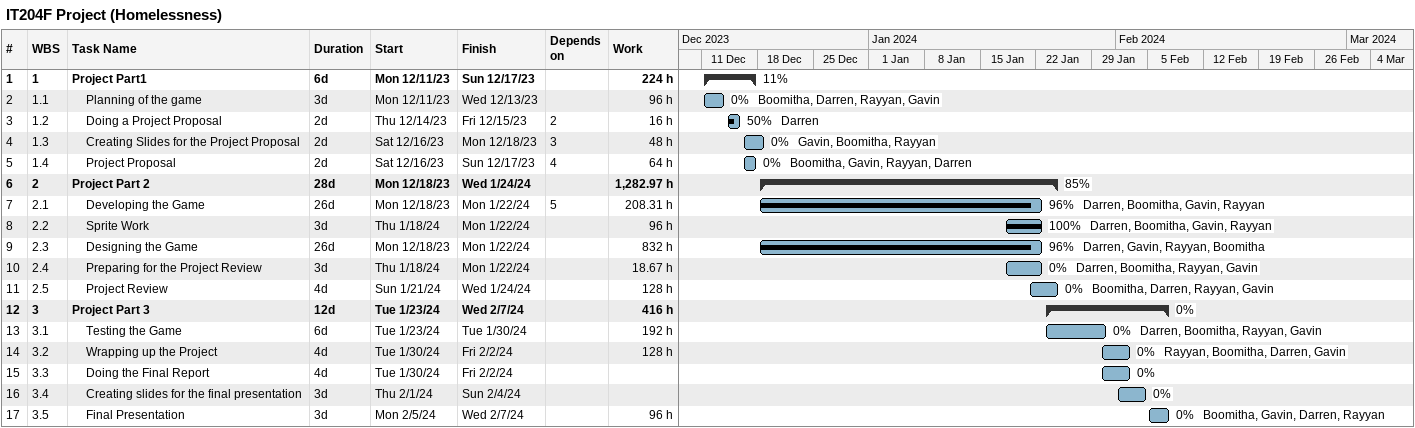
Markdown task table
IT204F Project (Homelessness)

| ID | WBS | Task | Duration | Start | Finish | Predecessors | Resources | % complete | Work (h) |
|---|---|---|---|---|---|---|---|---|---|
| 1 | 1 | **Project Part1** | 6d | 2023-12-11 | 2023-12-17 |  |  | 11 | 224 |
| 2 | 1.1 | Planning of the game | 3d | 2023-12-11 | 2023-12-13 |  | Boomitha, Darren, Rayyan, Gavin | 0 | 96 |
| 3 | 1.2 | Doing a Project Proposal | 2d | 2023-12-14 | 2023-12-15 | 2 | Darren | 50 | 16 |
| 4 | 1.3 | Creating Slides for the Project Proposal | 2d | 2023-12-16 | 2023-12-18 | 3 | Gavin, Boomitha, Rayyan | 0 | 48 |
| 5 | 1.4 | Project Proposal | 2d | 2023-12-16 | 2023-12-17 | 4 | Boomitha, Gavin, Rayyan, Darren | 0 | 64 |
| 6 | 2 | **Project Part 2** | 28d | 2023-12-18 | 2024-01-24 |  |  | 85 | 1282.97 |
| 7 | 2.1 | Developing the Game | 26d | 2023-12-18 | 2024-01-22 | 5 | Darren, Boomitha, Gavin, Rayyan | 96 | 208.31 |
| 8 | 2.2 | Sprite Work | 3d | 2024-01-18 | 2024-01-22 |  | Darren, Boomitha, Gavin, Rayyan | 100 | 96 |
| 9 | 2.3 | Designing the Game | 26d | 2023-12-18 | 2024-01-22 |  | Darren, Gavin, Rayyan, Boomitha | 96 | 832 |
| 10 | 2.4 | Preparing for the Project Review | 3d | 2024-01-18 | 2024-01-22 |  | Darren, Boomitha, Rayyan, Gavin | 0 | 18.67 |
| 11 | 2.5 | Project Review | 4d | 2024-01-21 | 2024-01-24 |  | Boomitha, Darren, Rayyan, Gavin | 0 | 128 |
| 12 | 3 | **Project Part 3** | 12d | 2024-01-23 | 2024-02-07 |  |  | 0 | 416 |
| 13 | 3.1 | Testing the Game | 6d | 2024-01-23 | 2024-01-30 |  | Darren, Boomitha, Rayyan, Gavin | 0 | 192 |
| 14 | 3.2 | Wrapping up the Project | 4d | 2024-01-30 | 2024-02-02 |  | Rayyan, Boomitha, Darren, Gavin | 0 | 128 |
| 15 | 3.3 | Doing the Final Report | 4d | 2024-01-30 | 2024-02-02 |  |  | 0 |  |
| 16 | 3.4 | Creating slides for the final presentation | 3d | 2024-02-01 | 2024-02-04 |  |  | 0 |  |
| 17 | 3.5 | Final Presentation | 3d | 2024-02-05 | 2024-02-07 |  | Boomitha, Gavin, Darren, Rayyan | 0 | 96 |
